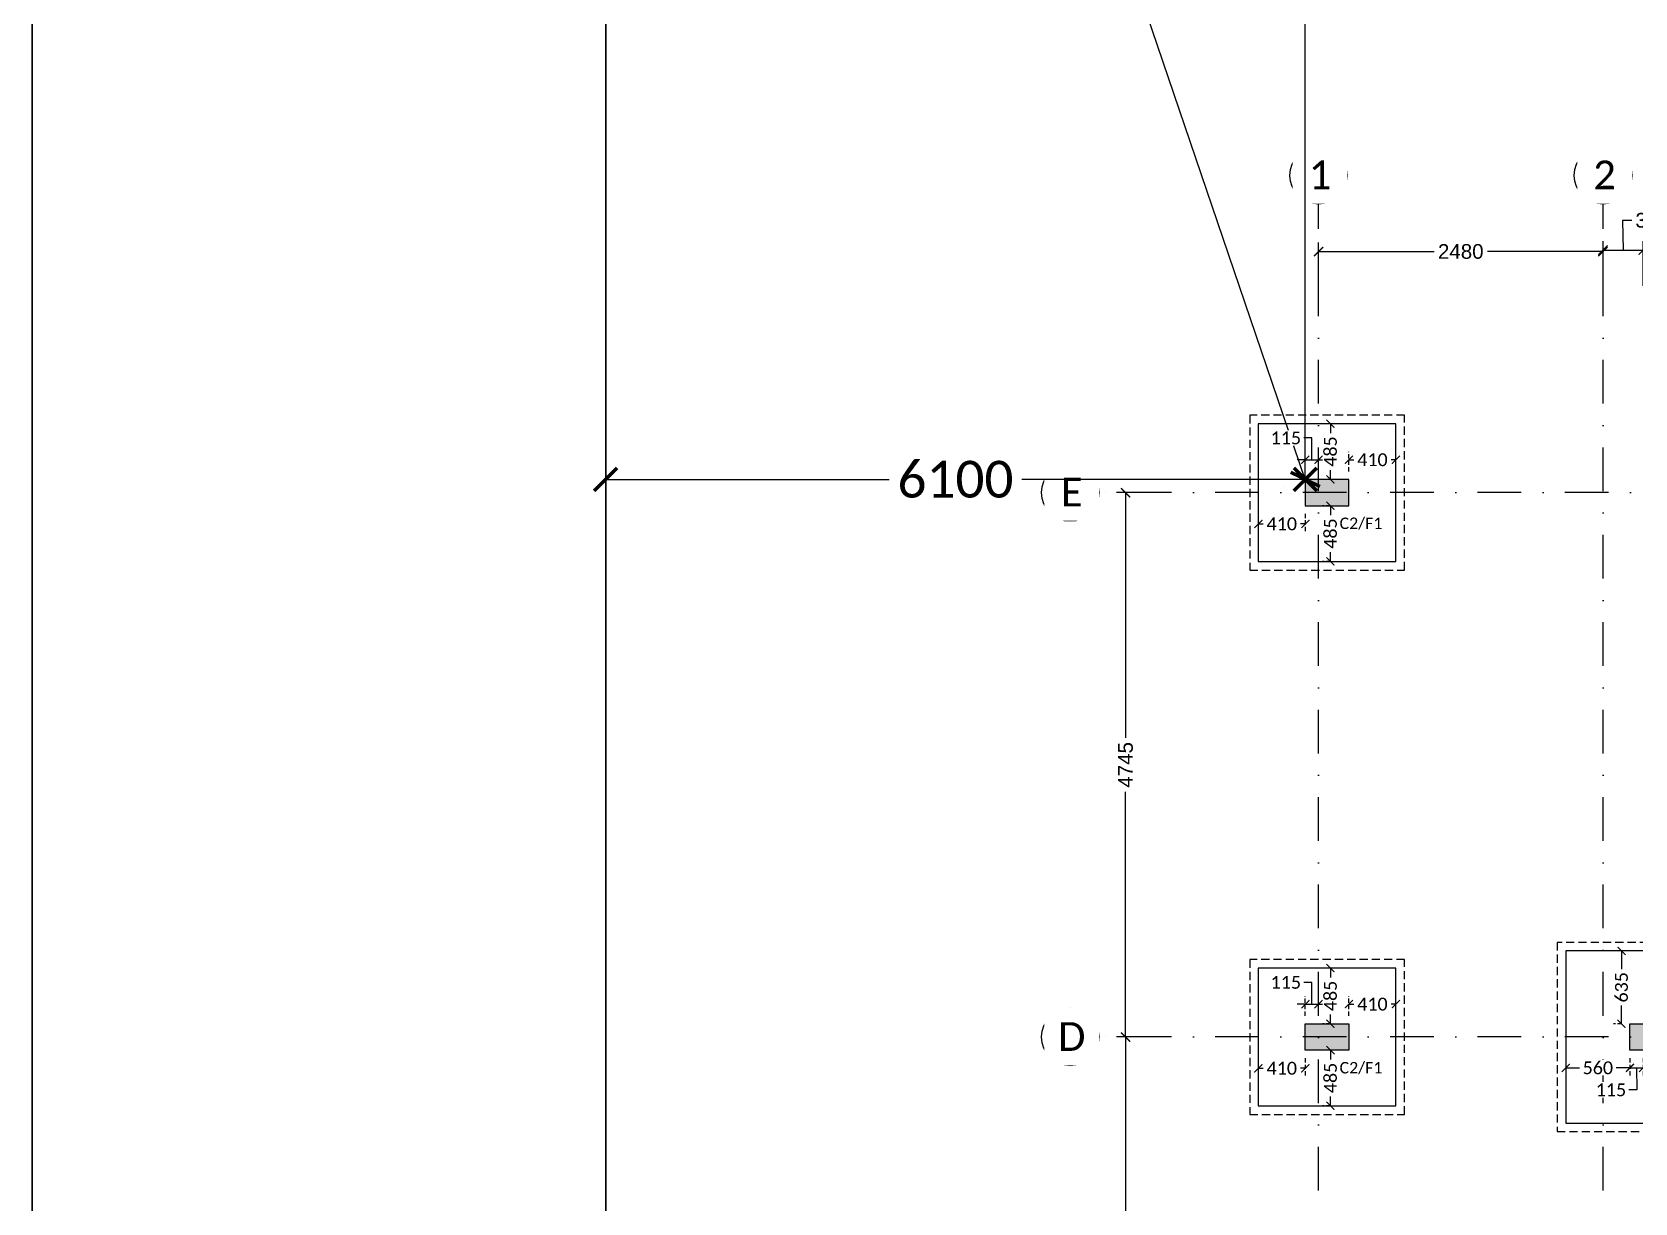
# Model space of a CAD drawing. Header units: millimetres. Extents: x -176651 to 954389, y -469666 to 486614.
# Drawn here: x 810842 to 824815, y 175709 to 185914 of the extents above; entities that cross this region are included whole.
import ezdxf
from ezdxf.xclip import XClip

# ---------------------------------------------------------------- set-up
doc = ezdxf.new("R2010")
doc.units = ezdxf.units.MM
doc.header["$LTSCALE"] = 150
doc.header["$XCLIPFRAME"] = 2
for name, pattern in [('1625E_Grid$0$DASHDOTX2', [50.8, 25.4, -12.7, 0, -12.7]), ('3BHK-W(SB)$0$HIDDEN', [0.375, 0.25, -0.125]), ('HIDDEN2', [4.7625, 3.175, -1.5875])]:
    doc.linetypes.add(name, pattern=pattern)
for name, color, linetype in [('1625E_Columns$0$ad-Column', 3, 'Continuous'), ('1625E_Columns$0$ad-Column Hatch', 125, 'Continuous'), ('1625E_Grid$0$ad-Grid', 8, '1625E_Grid$0$DASHDOTX2'), ('1625E_Grid$0$ad-Text main', 7, 'Continuous'), ('ad-Footing line', 2, 'Continuous'), ('ad-PCC line', 8, 'HIDDEN2'), ("Plot's Boundary$0$ad-Road", 8, 'Continuous'), ("Plot's Boundary$0$ad-Road Hatch", 8, 'Continuous')]:
    doc.layers.add(name, color=color, linetype=linetype)
doc.layers.add('1625E_Grid$0$ad-Dimension', color=6, linetype='Continuous', lineweight=0, true_color=0xff00ff)
for name, color, linetype, true_color in [('ad-Dimension', 5, 'Continuous', 0x0000ff), ('ad-External Dimensions', 5, 'Continuous', 0x0000ff), ('ad-Foundation text', 6, 'Continuous', 0xff00ff), ('ad-Internal Dimensions', 5, 'Continuous', 0x0000ff), ("Plot's Boundary$0$ad-Plot Boundary", 6, 'Continuous', 0xff00ff)]:
    doc.layers.add(name, color=color, linetype=linetype, true_color=true_color)
doc.styles.add('1625E_Grid$0$Standard', font='arial.ttf')
doc.styles.get("Standard").update_dxf_attribs({"font": 'calibril.ttf'})
doc.dimstyles.new('1625E_Grid$0$A-75-DIM-INT (Framing)', dxfattribs={"dimscale": 100, "dimtxt": 1.6, "dimasz": 1, "dimexe": 1, "dimexo": 1, "dimgap": 0.5, "dimtad": 0, "dimdec": 0, "dimdsep": 46, "dimtxsty": '1625E_Grid$0$Standard', "dimblk": '1625E_Grid$0$_ArchTick', "dimcen": 0.025, "dimclrd": 5, "dimclre": 5, "dimclrt": 256, "dimazin": 2, "dimtfac": 1, "dimtdec": 0, "dimtmove": 1, "dimatfit": 0, "dimldrblk": '1625E_Grid$0$_ArchTick', "dimfxl": 1, "dimfxlon": 1, "dimtfill": 1, "dimtolj": 1, "dimtzin": 0, "dimarcsym": 0})
doc.dimstyles.new('A-75-DIM-INT (Framing)', dxfattribs={"dimscale": 100, "dimtxt": 1.6, "dimasz": 1, "dimexe": 1, "dimexo": 1, "dimgap": 0.5, "dimtad": 0, "dimdec": 0, "dimdsep": 46, "dimtxsty": 'Standard', "dimblk": 'ARCHTICK', "dimcen": 0.025, "dimclrd": 5, "dimclre": 5, "dimclrt": 256, "dimazin": 2, "dimtfac": 1, "dimtdec": 0, "dimtmove": 1, "dimatfit": 0, "dimldrblk": 'ARCHTICK', "dimfxl": 1, "dimfxlon": 1, "dimtfill": 1, "dimtolj": 1, "dimtzin": 0, "dimarcsym": 0})

# ---------------------------------------------------------------- blocks, each defined once
blk = doc.blocks.new("Plot's Boundary$0$A$C4fb60e89")
at = {"layer": "Plot's Boundary$0$ad-Road Hatch", "ltscale": 5, "transparency": 33554687}
h = blk.add_hatch(dxfattribs=at)
h.set_pattern_fill('AR-HBONE', color=256, scale=15)
h.set_pattern_definition([(45, (-193247.7, -428758.8), (0, 2155.2615), [4572, -1524]), (135, (-192170.1, -427681.1), (2e-13, 2155.2615), [4572, -1524])])
h.paths.add_polyline_path([(175594, -250241), (169178, -249341), (167473, -249057), (167473, -138694), (101313, -138694), (101313, -199954), (101308, -237995), (101040, -268291), (101008, -280968), (101066, -293684), (101243, -311127), (100910, -319344), (100949, -333937), (100669, -366960), (100727, -390983), (100669, -404586), (100538, -420418), (100467, -428759), (92426, -427265), (92163, -427209), (92163, -321454), (24803, -321454), (24803, -412961), (15653, -411029), (15654, -321452), (-19535, -321452), (-34427, -319477), (-65207, -315395), (-171770, -301268), (-185854, -298333), (-193248, -296832), (-193244, -292908), (-191914, -285219), (-191839, -284679), (-183397, -286393), (-169723, -289243), (-53141, -304698), (-18730, -309262), (15653, -309262), (15653, 703), (24803, 1115), (24803, -129544), (92163, -129544), (92163, 15133), (101313, 17713), (101313, -129544), (167473, -129544), (167473, 35552), (175738, 37855), (175849, 28595), (175836, 25947), (175777, 14040), (175855, 2316), (175660, -18036), (175731, -34039), (175718, -46839), (175673, -63402), (175816, -82072), (175542, -106356), (175490, -124641), (175575, -145019), (175731, -168892), (175797, -181269), (175797, -192667), (175744, -208200), (175829, -223277), (175888, -234871)])
h.paths.add_polyline_path([(24803, -309264), (92163, -309264), (92163, -138694), (24803, -138694)], flags=16)
blk = doc.blocks.new("Plot's Boundary$0$zw$A88E")
at = {"layer": "Plot's Boundary$0$ad-Plot Boundary"}
for points in [[(-150934, -314069), (-117254, -314069), (-117254, -266699), (-150934, -266699)], [(-117254, -307369), (-83574, -307369), (-83574, -266699), (-117254, -266699)]]:
    blk.add_lwpolyline(points, close=True, dxfattribs=at)
blk = doc.blocks.new("Plot's Boundary")
at = {"layer": "Plot's Boundary$0$ad-Road", "ltscale": 5}
blk.add_blockref("Plot's Boundary$0$A$C4fb60e89", (191839, 428759), dxfattribs=at)
at = {"layer": "Plot's Boundary$0$ad-Plot Boundary", "ltscale": 5}
blk.add_blockref("Plot's Boundary$0$zw$A88E", (367577, 466614), dxfattribs=at)
blk = doc.blocks.new('1625E_Columns$0$zw$6AA0')
at = {"layer": '1625E_Columns$0$ad-Column Hatch', "transparency": 33554687}
h = blk.add_hatch(color=256, dxfattribs=at)
h.dxf.hatch_style = 1
h.paths.add_polyline_path([(0, -230), (380, -230), (380, 0), (0, 0)])
at = {"layer": '1625E_Columns$0$ad-Column'}
blk.add_lwpolyline([(0, -230), (380, -230), (380, 0), (0, 0)], close=True, dxfattribs=at)
blk = doc.blocks.new('1625E_Columns')
at = {"layer": '1625E_Columns$0$ad-Column', "rotation": 359.9999999999993}
blk.add_blockref('1625E_Columns$0$zw$6AA0', (0, 13620), dxfattribs=at)
at = {"layer": '1625E_Columns$0$ad-Column', "xscale": -1}
for p, rotation in [((0, 8645), 179.9999999999998), ((3210, 8875), 359.9999999999997)]:
    blk.add_blockref('1625E_Columns$0$zw$6AA0', p, dxfattribs=dict(at, rotation=rotation))
blk = doc.blocks.new('1625E_Grid$0$_ArchTick')
at = {"color": 0, "linetype": 'ByBlock', "const_width": 0.15}
blk.add_lwpolyline([(-0.5, -0.5), (0.5, 0.5)], dxfattribs=at)
blk = doc.blocks.new('*D322')
at = {"layer": '1625E_Grid$0$ad-Dimension', "lineweight": -2}
for p, q in [((115, 15220), (115, 15686)), ((2595, 15306), (2595, 15686)), ((115, 15606), (1123, 15606)), ((2595, 15606), (1587, 15606))]:
    blk.add_line(p, q, dxfattribs=at)
at = {"layer": 'Defpoints', "color": 0}
for p in [(2595, 15606), (115, 15140), (2595, 15226)]:
    blk.add_point(p, dxfattribs=at)
at = {"layer": '1625E_Grid$0$ad-Dimension', "lineweight": -2, "xscale": 80, "yscale": 80, "zscale": 80, "rotation": 180}
blk.add_blockref('1625E_Grid$0$_ArchTick', (115, 15606), dxfattribs=at)
at = {"layer": '1625E_Grid$0$ad-Dimension', "lineweight": -2, "xscale": 80, "yscale": 80, "zscale": 80}
blk.add_blockref('1625E_Grid$0$_ArchTick', (2595, 15606), dxfattribs=at)
at = {"layer": '1625E_Grid$0$ad-Dimension', "insert": (1355, 15606), "char_height": 128, "attachment_point": 5, "style": '1625E_Grid$0$Standard', "bg_fill": 3, "box_fill_scale": 1.1, "bg_fill_color": 257, "bg_fill_transparency": 0}
blk.add_mtext('\\A1;2480', dxfattribs=at)
blk = doc.blocks.new('*D323')
at = {"layer": '1625E_Grid$0$ad-Dimension', "lineweight": -2}
for p, q in [((2846, 15878), (2766, 15878)), ((2766, 15878), (2770, 15618)), ((2595, 15318), (2595, 15698)), ((2945, 15306), (2945, 15698)), ((2595, 15618), (2945, 15618))]:
    blk.add_line(p, q, dxfattribs=at)
at = {"layer": 'Defpoints', "color": 0}
for p in [(2945, 15618), (2595, 15238), (2945, 15226)]:
    blk.add_point(p, dxfattribs=at)
at = {"layer": '1625E_Grid$0$ad-Dimension', "lineweight": -2, "xscale": 80, "yscale": 80, "zscale": 80, "rotation": 180}
blk.add_blockref('1625E_Grid$0$_ArchTick', (2595, 15618), dxfattribs=at)
at = {"layer": '1625E_Grid$0$ad-Dimension', "lineweight": -2, "xscale": 80, "yscale": 80, "zscale": 80}
blk.add_blockref('1625E_Grid$0$_ArchTick', (2945, 15618), dxfattribs=at)
at = {"layer": '1625E_Grid$0$ad-Dimension', "insert": (3027, 15878), "char_height": 128, "attachment_point": 5, "style": '1625E_Grid$0$Standard', "bg_fill": 3, "box_fill_scale": 1.1, "bg_fill_color": 257, "bg_fill_transparency": 0}
blk.add_mtext('\\A1;350', dxfattribs=at)
blk = doc.blocks.new('*D330')
at = {"layer": '1625E_Grid$0$ad-Dimension', "lineweight": -2}
for p, q in [((-1319, 13505), (-1647, 13505)), ((-1567, 13505), (-1567, 11367)), ((-1567, 8760), (-1567, 10898)), ((-1319, 8760), (-1647, 8760))]:
    blk.add_line(p, q, dxfattribs=at)
at = {"layer": 'Defpoints', "color": 0}
for p in [(-1239, 13505), (-1567, 8760), (-1239, 8760)]:
    blk.add_point(p, dxfattribs=at)
at = {"layer": '1625E_Grid$0$ad-Dimension', "lineweight": -2, "xscale": 80, "yscale": 80, "zscale": 80}
for p, rotation in [((-1567, 13505), 90), ((-1567, 8760), 270)]:
    blk.add_blockref('1625E_Grid$0$_ArchTick', p, dxfattribs=dict(at, rotation=rotation))
at = {"layer": '1625E_Grid$0$ad-Dimension', "insert": (-1567, 11132), "char_height": 128, "attachment_point": 5, "rotation": 90, "style": '1625E_Grid$0$Standard', "bg_fill": 3, "box_fill_scale": 1.1, "bg_fill_color": 257, "bg_fill_transparency": 0}
blk.add_mtext('\\A1;4745', dxfattribs=at)
blk = doc.blocks.new('*D319')
at = {"layer": '1625E_Grid$0$ad-Dimension', "lineweight": -2}
for p, q in [((-1504, 8760), (-1647, 8760)), ((-1567, 8760), (-1567, 6928)), ((-1567, 4630), (-1567, 6462)), ((-1426, 4630), (-1647, 4630))]:
    blk.add_line(p, q, dxfattribs=at)
at = {"layer": 'Defpoints', "color": 0}
for p in [(-1424, 8760), (-1567, 4630), (-1346, 4630)]:
    blk.add_point(p, dxfattribs=at)
at = {"layer": '1625E_Grid$0$ad-Dimension', "lineweight": -2, "xscale": 80, "yscale": 80, "zscale": 80}
for p, rotation in [((-1567, 8760), 90), ((-1567, 4630), 270)]:
    blk.add_blockref('1625E_Grid$0$_ArchTick', p, dxfattribs=dict(at, rotation=rotation))
at = {"layer": '1625E_Grid$0$ad-Dimension', "insert": (-1567, 6695), "char_height": 128, "attachment_point": 5, "rotation": 90, "style": '1625E_Grid$0$Standard', "bg_fill": 3, "box_fill_scale": 1.1, "bg_fill_color": 257, "bg_fill_transparency": 0}
blk.add_mtext('\\A1;4130', dxfattribs=at)
blk = doc.blocks.new('zw$D00E')
at = {"layer": 'ad-Footing line'}
for points in [[(-12530, -715), (-11330, -715), (-11330, 485), (-12530, 485)], [(-9850, -5610), (-8350, -5610), (-8350, -4110), (-9850, -4110)], [(-12530, -5460), (-11330, -5460), (-11330, -4260), (-12530, -4260)]]:
    blk.add_lwpolyline(points, close=True, dxfattribs=at)
at = {"layer": 'ad-PCC line', "ltscale": 0.15}
for points in [[(-12605, -790), (-11255, -790), (-11255, 560), (-12605, 560)], [(-9925, -5685), (-8275, -5685), (-8275, -4035), (-9925, -4035)], [(-12605, -5535), (-11255, -5535), (-11255, -4185), (-12605, -4185)]]:
    blk.add_lwpolyline(points, close=True, dxfattribs=at)
blk = doc.blocks.new('zw$3F63')
at = {"layer": 'ad-Foundation text', "char_height": 100, "width": 349.31, "attachment_point": 5}
for insert in [(-11635, -386), (-11635, -5131)]:
    blk.add_mtext('\\pxt5;C2/F1', dxfattribs=dict(at, insert=insert))
blk = doc.blocks.new('_ArchTick')
at = {"color": 0, "linetype": 'ByBlock', "const_width": 0.15}
blk.add_lwpolyline([(-0.5, -0.5), (0.5, 0.5)], dxfattribs=at)
blk = doc.blocks.new('*D16')
at = {"layer": 'ad-Dimension', "linetype": '3BHK-W(SB)$0$HIDDEN', "lineweight": -2, "transparency": 16777216}
for p, q in [((4100, 40670), (6300, 40670)), ((5900, 22770), (5900, 22770))]:
    blk.add_line(p, q, dxfattribs=at)
at = {"layer": 'ad-Dimension', "lineweight": -2, "transparency": 16777216}
for p, q in [((6100, 40670), (6100, 32407)), ((6100, 22770), (6100, 31033))]:
    blk.add_line(p, q, dxfattribs=at)
at = {"layer": 'Defpoints', "color": 0, "transparency": 16777216}
for p in [(0, 40670), (6100, 40670), (6100, 22770)]:
    blk.add_point(p, dxfattribs=at)
at = {"layer": 'ad-Dimension', "lineweight": -2, "transparency": 16777216, "xscale": 200, "yscale": 200, "zscale": 200}
for p, rotation in [((6100, 40670), 90), ((6100, 22770), 270)]:
    blk.add_blockref('_ArchTick', p, dxfattribs=dict(at, rotation=rotation))
at = {"layer": 'ad-Dimension', "transparency": 16777216, "insert": (6100, 31720), "char_height": 320, "attachment_point": 5, "rotation": 90, "bg_fill": 3, "box_fill_scale": 1.1, "bg_fill_color": 257, "bg_fill_transparency": 0}
blk.add_mtext('\\A1;17900', dxfattribs=at)
blk = doc.blocks.new('*D17')
at = {"layer": 'ad-Dimension', "linetype": '3BHK-W(SB)$0$HIDDEN', "lineweight": -2, "transparency": 16777216}
for p, q in [((0, 23055), (0, 22570)), ((6100, 22970), (6100, 22970))]:
    blk.add_line(p, q, dxfattribs=at)
at = {"layer": 'ad-Dimension', "lineweight": -2, "transparency": 16777216}
for p, q in [((0, 22770), (2472, 22770)), ((6100, 22770), (3628, 22770))]:
    blk.add_line(p, q, dxfattribs=at)
at = {"layer": 'Defpoints', "color": 0, "transparency": 16777216}
for p in [(0, 23255), (0, 22770), (6100, 22770)]:
    blk.add_point(p, dxfattribs=at)
at = {"layer": 'ad-Dimension', "lineweight": -2, "transparency": 16777216, "xscale": 200, "yscale": 200, "zscale": 200, "rotation": 180}
blk.add_blockref('_ArchTick', (0, 22770), dxfattribs=at)
at = {"layer": 'ad-Dimension', "lineweight": -2, "transparency": 16777216, "xscale": 200, "yscale": 200, "zscale": 200}
blk.add_blockref('_ArchTick', (6100, 22770), dxfattribs=at)
at = {"layer": 'ad-Dimension', "transparency": 16777216, "insert": (3050, 22770), "char_height": 320, "attachment_point": 5, "bg_fill": 3, "box_fill_scale": 1.1, "bg_fill_color": 257, "bg_fill_transparency": 0}
blk.add_mtext('\\A1;6100', dxfattribs=at)
blk = doc.blocks.new('*D18')
at = {"layer": 'ad-Dimension', "lineweight": -2, "transparency": 16777216}
for p, q in [((0, 40670), (2838, 32341)), ((6100, 22770), (3262, 31099))]:
    blk.add_line(p, q, dxfattribs=at)
at = {"layer": 'ad-Dimension', "linetype": '3BHK-W(SB)$0$HIDDEN', "lineweight": -2, "transparency": 16777216}
for p, q in [((-189, 40605), (-189, 40605)), ((5911, 22705), (5911, 22705))]:
    blk.add_line(p, q, dxfattribs=at)
at = {"layer": 'Defpoints', "color": 0, "transparency": 16777216}
for p in [(0, 40670), (0, 40670), (6100, 22770)]:
    blk.add_point(p, dxfattribs=at)
at = {"layer": 'ad-Dimension', "lineweight": -2, "transparency": 16777216, "xscale": 200, "yscale": 200, "zscale": 200}
for p, rotation in [((0, 40670), 108.8181924685569), ((6100, 22770), 288.8181924685569)]:
    blk.add_blockref('_ArchTick', p, dxfattribs=dict(at, rotation=rotation))
at = {"layer": 'ad-Dimension', "transparency": 16777216, "insert": (3050, 31720), "char_height": 320, "attachment_point": 5, "rotation": 288.8182, "bg_fill": 3, "box_fill_scale": 1.1, "bg_fill_color": 257, "bg_fill_transparency": 0}
blk.add_mtext('\\A1;18911', dxfattribs=at)
blk = doc.blocks.new('*D110')
at = {"layer": 'ad-Internal Dimensions', "lineweight": -2, "transparency": 16777216}
for p, q in [((-12064, 361), (-12134, 361)), ((-12062, 171), (-12064, 361)), ((-12120, 171), (-12190, 171)), ((-12120, 171), (-12005, 171)), ((-12120, 171), (-12005, 171)), ((-12005, 171), (-11935, 171))]:
    blk.add_line(p, q, dxfattribs=at)
at = {"layer": 'ad-Internal Dimensions', "linetype": '3BHK-W(SB)$0$HIDDEN', "lineweight": -2, "transparency": 16777216}
for p, q in [((-12120, 70), (-12120, 241)), ((-12005, 70), (-12005, 241))]:
    blk.add_line(p, q, dxfattribs=at)
at = {"layer": 'Defpoints', "color": 0, "transparency": 16777216}
for p in [(-12005, 171), (-12120, 0), (-12005, 0)]:
    blk.add_point(p, dxfattribs=at)
at = {"layer": 'ad-Internal Dimensions', "lineweight": -2, "transparency": 16777216, "xscale": 70, "yscale": 70, "zscale": 70}
blk.add_blockref('_ArchTick', (-12120, 171), dxfattribs=at)
at = {"layer": 'ad-Internal Dimensions', "lineweight": -2, "transparency": 16777216, "xscale": 70, "yscale": 70, "zscale": 70, "rotation": 180}
blk.add_blockref('_ArchTick', (-12005, 171), dxfattribs=at)
at = {"layer": 'ad-Internal Dimensions', "transparency": 16777216, "insert": (-12290, 361), "char_height": 112, "attachment_point": 5, "bg_fill": 3, "box_fill_scale": 1.1, "bg_fill_color": 256, "bg_fill_true_color": 13158600, "bg_fill_transparency": 0}
blk.add_mtext('\\A1;115', dxfattribs=at)
blk = doc.blocks.new('*D111')
at = {"layer": 'ad-Internal Dimensions', "linetype": '3BHK-W(SB)$0$HIDDEN', "lineweight": -2, "transparency": 16777216}
for p, q in [((-11901, -230), (-11971, -230)), ((-11901, -715), (-11971, -715))]:
    blk.add_line(p, q, dxfattribs=at)
at = {"layer": 'ad-Internal Dimensions', "lineweight": -2, "transparency": 16777216}
for p, q in [((-11901, -230), (-11901, -311)), ((-11901, -715), (-11901, -633))]:
    blk.add_line(p, q, dxfattribs=at)
at = {"layer": 'Defpoints', "color": 0, "transparency": 16777216}
for p in [(-11840, -230), (-11901, -715), (-11840, -715)]:
    blk.add_point(p, dxfattribs=at)
at = {"layer": 'ad-Internal Dimensions', "lineweight": -2, "transparency": 16777216, "xscale": 70, "yscale": 70, "zscale": 70}
for p, rotation in [((-11901, -230), 90), ((-11901, -715), 270)]:
    blk.add_blockref('_ArchTick', p, dxfattribs=dict(at, rotation=rotation))
at = {"layer": 'ad-Internal Dimensions', "transparency": 16777216, "insert": (-11901, -472), "char_height": 112, "attachment_point": 5, "rotation": 90, "bg_fill": 3, "box_fill_scale": 1.1, "bg_fill_color": 256, "bg_fill_true_color": 13158600, "bg_fill_transparency": 0}
blk.add_mtext('\\A1;485', dxfattribs=at)
blk = doc.blocks.new('*D122')
at = {"layer": 'ad-Internal Dimensions', "lineweight": -2, "transparency": 16777216}
for p, q in [((-9290, -5129), (-9360, -5129)), ((-9290, -5129), (-9175, -5129)), ((-9290, -5129), (-9175, -5129)), ((-9232, -5129), (-9230, -5321)), ((-9175, -5129), (-9105, -5129)), ((-9230, -5321), (-9300, -5321))]:
    blk.add_line(p, q, dxfattribs=at)
at = {"layer": 'ad-Internal Dimensions', "linetype": '3BHK-W(SB)$0$HIDDEN', "lineweight": -2, "transparency": 16777216}
for p, q in [((-9290, -5045), (-9290, -5199)), ((-9175, -5045), (-9175, -5199))]:
    blk.add_line(p, q, dxfattribs=at)
at = {"layer": 'Defpoints', "color": 0, "transparency": 16777216}
for p in [(-9290, -4975), (-9175, -4975), (-9175, -5129)]:
    blk.add_point(p, dxfattribs=at)
at = {"layer": 'ad-Internal Dimensions', "lineweight": -2, "transparency": 16777216, "xscale": 70, "yscale": 70, "zscale": 70}
blk.add_blockref('_ArchTick', (-9290, -5129), dxfattribs=at)
at = {"layer": 'ad-Internal Dimensions', "lineweight": -2, "transparency": 16777216, "xscale": 70, "yscale": 70, "zscale": 70, "rotation": 180}
blk.add_blockref('_ArchTick', (-9175, -5129), dxfattribs=at)
at = {"layer": 'ad-Internal Dimensions', "transparency": 16777216, "insert": (-9456, -5321), "char_height": 112, "attachment_point": 5, "bg_fill": 3, "box_fill_scale": 1.1, "bg_fill_color": 256, "bg_fill_true_color": 13158600, "bg_fill_transparency": 0}
blk.add_mtext('\\A1;115', dxfattribs=at)
blk = doc.blocks.new('*D123')
at = {"layer": 'ad-Internal Dimensions', "linetype": '3BHK-W(SB)$0$HIDDEN', "lineweight": -2, "transparency": 16777216}
for p, q in [((-9850, -5045), (-9850, -5199)), ((-9290, -5045), (-9290, -5199))]:
    blk.add_line(p, q, dxfattribs=at)
at = {"layer": 'ad-Internal Dimensions', "lineweight": -2, "transparency": 16777216}
for p, q in [((-9850, -5129), (-9731, -5129)), ((-9290, -5129), (-9409, -5129))]:
    blk.add_line(p, q, dxfattribs=at)
at = {"layer": 'Defpoints', "color": 0, "transparency": 16777216}
for p in [(-9850, -4975), (-9290, -4975), (-9850, -5129)]:
    blk.add_point(p, dxfattribs=at)
at = {"layer": 'ad-Internal Dimensions', "lineweight": -2, "transparency": 16777216, "xscale": 70, "yscale": 70, "zscale": 70, "rotation": 180}
blk.add_blockref('_ArchTick', (-9850, -5129), dxfattribs=at)
at = {"layer": 'ad-Internal Dimensions', "lineweight": -2, "transparency": 16777216, "xscale": 70, "yscale": 70, "zscale": 70}
blk.add_blockref('_ArchTick', (-9290, -5129), dxfattribs=at)
at = {"layer": 'ad-Internal Dimensions', "transparency": 16777216, "insert": (-9570, -5129), "char_height": 112, "attachment_point": 5, "bg_fill": 3, "box_fill_scale": 1.1, "bg_fill_color": 256, "bg_fill_true_color": 13158600, "bg_fill_transparency": 0}
blk.add_mtext('\\A1;560', dxfattribs=at)
blk = doc.blocks.new('*D125')
at = {"layer": 'ad-Internal Dimensions', "linetype": '3BHK-W(SB)$0$HIDDEN', "lineweight": -2, "transparency": 16777216}
for p, q in [((-9360, -4110), (-9434, -4110)), ((-9360, -4745), (-9434, -4745))]:
    blk.add_line(p, q, dxfattribs=at)
at = {"layer": 'ad-Internal Dimensions', "lineweight": -2, "transparency": 16777216}
for p, q in [((-9364, -4110), (-9364, -4269)), ((-9364, -4745), (-9364, -4586))]:
    blk.add_line(p, q, dxfattribs=at)
at = {"layer": 'Defpoints', "color": 0, "transparency": 16777216}
for p in [(-9364, -4110), (-9290, -4110), (-9290, -4745)]:
    blk.add_point(p, dxfattribs=at)
at = {"layer": 'ad-Internal Dimensions', "lineweight": -2, "transparency": 16777216, "xscale": 70, "yscale": 70, "zscale": 70}
for p, rotation in [((-9364, -4110), 90), ((-9364, -4745), 270)]:
    blk.add_blockref('_ArchTick', p, dxfattribs=dict(at, rotation=rotation))
at = {"layer": 'ad-Internal Dimensions', "transparency": 16777216, "insert": (-9364, -4427), "char_height": 112, "attachment_point": 5, "rotation": 90, "bg_fill": 3, "box_fill_scale": 1.1, "bg_fill_color": 256, "bg_fill_true_color": 13158600, "bg_fill_transparency": 0}
blk.add_mtext('\\A1;635', dxfattribs=at)
blk = doc.blocks.new('*D131')
at = {"layer": 'ad-Internal Dimensions', "linetype": '3BHK-W(SB)$0$HIDDEN', "lineweight": -2, "transparency": 16777216}
for p, q in [((-11901, 485), (-11971, 485)), ((-11901, 0), (-11971, 0))]:
    blk.add_line(p, q, dxfattribs=at)
at = {"layer": 'ad-Internal Dimensions', "lineweight": -2, "transparency": 16777216}
for p, q in [((-11901, 485), (-11901, 404)), ((-11901, 0), (-11901, 82))]:
    blk.add_line(p, q, dxfattribs=at)
at = {"layer": 'Defpoints', "color": 0, "transparency": 16777216}
for p in [(-11901, 485), (-11840, 485), (-11840, 0)]:
    blk.add_point(p, dxfattribs=at)
at = {"layer": 'ad-Internal Dimensions', "lineweight": -2, "transparency": 16777216, "xscale": 70, "yscale": 70, "zscale": 70}
for p, rotation in [((-11901, 485), 90), ((-11901, 0), 270)]:
    blk.add_blockref('_ArchTick', p, dxfattribs=dict(at, rotation=rotation))
at = {"layer": 'ad-Internal Dimensions', "transparency": 16777216, "insert": (-11901, 243), "char_height": 112, "attachment_point": 5, "rotation": 90, "bg_fill": 3, "box_fill_scale": 1.1, "bg_fill_color": 256, "bg_fill_true_color": 13158600, "bg_fill_transparency": 0}
blk.add_mtext('\\A1;485', dxfattribs=at)
blk = doc.blocks.new('*D132')
at = {"layer": 'ad-Internal Dimensions', "linetype": '3BHK-W(SB)$0$HIDDEN', "lineweight": -2, "transparency": 16777216}
for p, q in [((-12530, -300), (-12530, -458)), ((-12120, -300), (-12120, -458))]:
    blk.add_line(p, q, dxfattribs=at)
at = {"layer": 'ad-Internal Dimensions', "lineweight": -2, "transparency": 16777216}
for p, q in [((-12530, -388), (-12488, -388)), ((-12120, -388), (-12162, -388))]:
    blk.add_line(p, q, dxfattribs=at)
at = {"layer": 'Defpoints', "color": 0, "transparency": 16777216}
for p in [(-12530, -230), (-12120, -230)]:
    blk.add_point(p, dxfattribs=at)
at = {"layer": 'ad-Internal Dimensions', "lineweight": -2, "transparency": 16777216, "xscale": 70, "yscale": 70, "zscale": 70, "rotation": 180}
blk.add_blockref('_ArchTick', (-12530, -388), dxfattribs=at)
at = {"layer": 'ad-Internal Dimensions', "lineweight": -2, "transparency": 16777216, "xscale": 70, "yscale": 70, "zscale": 70}
blk.add_blockref('_ArchTick', (-12120, -388), dxfattribs=at)
at = {"layer": 'ad-Internal Dimensions', "transparency": 16777216, "insert": (-12325, -388), "char_height": 112, "attachment_point": 5, "bg_fill": 3, "box_fill_scale": 1.1, "bg_fill_color": 256, "bg_fill_true_color": 13158600, "bg_fill_transparency": 0}
blk.add_mtext('\\A1;410', dxfattribs=at)
at = {"layer": 'Defpoints', "color": 0, "transparency": 16777216}
blk.add_point((-12530, -388), dxfattribs=at)
blk = doc.blocks.new('*D133')
at = {"layer": 'ad-Internal Dimensions', "linetype": '3BHK-W(SB)$0$HIDDEN', "lineweight": -2, "transparency": 16777216}
for p, q in [((-11740, 70), (-11740, 241)), ((-11330, 70), (-11330, 241))]:
    blk.add_line(p, q, dxfattribs=at)
at = {"layer": 'ad-Internal Dimensions', "lineweight": -2, "transparency": 16777216}
for p, q in [((-11740, 171), (-11698, 171)), ((-11330, 171), (-11372, 171))]:
    blk.add_line(p, q, dxfattribs=at)
at = {"layer": 'Defpoints', "color": 0, "transparency": 16777216}
for p in [(-11740, 0), (-11330, 0)]:
    blk.add_point(p, dxfattribs=at)
at = {"layer": 'ad-Internal Dimensions', "lineweight": -2, "transparency": 16777216, "xscale": 70, "yscale": 70, "zscale": 70, "rotation": 180}
blk.add_blockref('_ArchTick', (-11740, 171), dxfattribs=at)
at = {"layer": 'ad-Internal Dimensions', "lineweight": -2, "transparency": 16777216, "xscale": 70, "yscale": 70, "zscale": 70}
blk.add_blockref('_ArchTick', (-11330, 171), dxfattribs=at)
at = {"layer": 'ad-Internal Dimensions', "transparency": 16777216, "insert": (-11535, 171), "char_height": 112, "attachment_point": 5, "bg_fill": 3, "box_fill_scale": 1.1, "bg_fill_color": 256, "bg_fill_true_color": 13158600, "bg_fill_transparency": 0}
blk.add_mtext('\\A1;410', dxfattribs=at)
at = {"layer": 'Defpoints', "color": 0, "transparency": 16777216}
blk.add_point((-11740, 171), dxfattribs=at)
blk = doc.blocks.new('*D138')
at = {"layer": 'ad-Internal Dimensions', "lineweight": -2, "transparency": 16777216}
for p, q in [((-12064, -4384), (-12134, -4384)), ((-12062, -4574), (-12064, -4384)), ((-12120, -4574), (-12190, -4574)), ((-12120, -4574), (-12005, -4574)), ((-12120, -4574), (-12005, -4574)), ((-12005, -4574), (-11935, -4574))]:
    blk.add_line(p, q, dxfattribs=at)
at = {"layer": 'ad-Internal Dimensions', "linetype": '3BHK-W(SB)$0$HIDDEN', "lineweight": -2, "transparency": 16777216}
for p, q in [((-12120, -4675), (-12120, -4504)), ((-12005, -4675), (-12005, -4504))]:
    blk.add_line(p, q, dxfattribs=at)
at = {"layer": 'Defpoints', "color": 0, "transparency": 16777216}
for p in [(-12005, -4574), (-12120, -4745), (-12005, -4745)]:
    blk.add_point(p, dxfattribs=at)
at = {"layer": 'ad-Internal Dimensions', "lineweight": -2, "transparency": 16777216, "xscale": 70, "yscale": 70, "zscale": 70}
blk.add_blockref('_ArchTick', (-12120, -4574), dxfattribs=at)
at = {"layer": 'ad-Internal Dimensions', "lineweight": -2, "transparency": 16777216, "xscale": 70, "yscale": 70, "zscale": 70, "rotation": 180}
blk.add_blockref('_ArchTick', (-12005, -4574), dxfattribs=at)
at = {"layer": 'ad-Internal Dimensions', "transparency": 16777216, "insert": (-12290, -4384), "char_height": 112, "attachment_point": 5, "bg_fill": 3, "box_fill_scale": 1.1, "bg_fill_color": 256, "bg_fill_true_color": 13158600, "bg_fill_transparency": 0}
blk.add_mtext('\\A1;115', dxfattribs=at)
blk = doc.blocks.new('*D139')
at = {"layer": 'ad-Internal Dimensions', "linetype": '3BHK-W(SB)$0$HIDDEN', "lineweight": -2, "transparency": 16777216}
for p, q in [((-11901, -4975), (-11971, -4975)), ((-11901, -5460), (-11971, -5460))]:
    blk.add_line(p, q, dxfattribs=at)
at = {"layer": 'ad-Internal Dimensions', "lineweight": -2, "transparency": 16777216}
for p, q in [((-11901, -4975), (-11901, -5056)), ((-11901, -5460), (-11901, -5378))]:
    blk.add_line(p, q, dxfattribs=at)
at = {"layer": 'Defpoints', "color": 0, "transparency": 16777216}
for p in [(-11840, -4975), (-11901, -5460), (-11840, -5460)]:
    blk.add_point(p, dxfattribs=at)
at = {"layer": 'ad-Internal Dimensions', "lineweight": -2, "transparency": 16777216, "xscale": 70, "yscale": 70, "zscale": 70}
for p, rotation in [((-11901, -4975), 90), ((-11901, -5460), 270)]:
    blk.add_blockref('_ArchTick', p, dxfattribs=dict(at, rotation=rotation))
at = {"layer": 'ad-Internal Dimensions', "transparency": 16777216, "insert": (-11901, -5217), "char_height": 112, "attachment_point": 5, "rotation": 90, "bg_fill": 3, "box_fill_scale": 1.1, "bg_fill_color": 256, "bg_fill_true_color": 13158600, "bg_fill_transparency": 0}
blk.add_mtext('\\A1;485', dxfattribs=at)
blk = doc.blocks.new('*D140')
at = {"layer": 'ad-Internal Dimensions', "linetype": '3BHK-W(SB)$0$HIDDEN', "lineweight": -2, "transparency": 16777216}
for p, q in [((-11901, -4260), (-11971, -4260)), ((-11901, -4745), (-11971, -4745))]:
    blk.add_line(p, q, dxfattribs=at)
at = {"layer": 'ad-Internal Dimensions', "lineweight": -2, "transparency": 16777216}
for p, q in [((-11901, -4260), (-11901, -4341)), ((-11901, -4745), (-11901, -4663))]:
    blk.add_line(p, q, dxfattribs=at)
at = {"layer": 'Defpoints', "color": 0, "transparency": 16777216}
for p in [(-11901, -4260), (-11840, -4260), (-11840, -4745)]:
    blk.add_point(p, dxfattribs=at)
at = {"layer": 'ad-Internal Dimensions', "lineweight": -2, "transparency": 16777216, "xscale": 70, "yscale": 70, "zscale": 70}
for p, rotation in [((-11901, -4260), 90), ((-11901, -4745), 270)]:
    blk.add_blockref('_ArchTick', p, dxfattribs=dict(at, rotation=rotation))
at = {"layer": 'ad-Internal Dimensions', "transparency": 16777216, "insert": (-11901, -4502), "char_height": 112, "attachment_point": 5, "rotation": 90, "bg_fill": 3, "box_fill_scale": 1.1, "bg_fill_color": 256, "bg_fill_true_color": 13158600, "bg_fill_transparency": 0}
blk.add_mtext('\\A1;485', dxfattribs=at)
blk = doc.blocks.new('*D141')
at = {"layer": 'ad-Internal Dimensions', "linetype": '3BHK-W(SB)$0$HIDDEN', "lineweight": -2, "transparency": 16777216}
for p, q in [((-12530, -5045), (-12530, -5203)), ((-12120, -5045), (-12120, -5203))]:
    blk.add_line(p, q, dxfattribs=at)
at = {"layer": 'ad-Internal Dimensions', "lineweight": -2, "transparency": 16777216}
for p, q in [((-12530, -5133), (-12488, -5133)), ((-12120, -5133), (-12162, -5133))]:
    blk.add_line(p, q, dxfattribs=at)
at = {"layer": 'Defpoints', "color": 0, "transparency": 16777216}
for p in [(-12530, -4975), (-12120, -4975)]:
    blk.add_point(p, dxfattribs=at)
at = {"layer": 'ad-Internal Dimensions', "lineweight": -2, "transparency": 16777216, "xscale": 70, "yscale": 70, "zscale": 70, "rotation": 180}
blk.add_blockref('_ArchTick', (-12530, -5133), dxfattribs=at)
at = {"layer": 'ad-Internal Dimensions', "lineweight": -2, "transparency": 16777216, "xscale": 70, "yscale": 70, "zscale": 70}
blk.add_blockref('_ArchTick', (-12120, -5133), dxfattribs=at)
at = {"layer": 'ad-Internal Dimensions', "transparency": 16777216, "insert": (-12325, -5133), "char_height": 112, "attachment_point": 5, "bg_fill": 3, "box_fill_scale": 1.1, "bg_fill_color": 256, "bg_fill_true_color": 13158600, "bg_fill_transparency": 0}
blk.add_mtext('\\A1;410', dxfattribs=at)
at = {"layer": 'Defpoints', "color": 0, "transparency": 16777216}
blk.add_point((-12530, -5133), dxfattribs=at)
blk = doc.blocks.new('*D142')
at = {"layer": 'ad-Internal Dimensions', "linetype": '3BHK-W(SB)$0$HIDDEN', "lineweight": -2, "transparency": 16777216}
for p, q in [((-11740, -4675), (-11740, -4504)), ((-11330, -4675), (-11330, -4504))]:
    blk.add_line(p, q, dxfattribs=at)
at = {"layer": 'ad-Internal Dimensions', "lineweight": -2, "transparency": 16777216}
for p, q in [((-11740, -4574), (-11698, -4574)), ((-11330, -4574), (-11372, -4574))]:
    blk.add_line(p, q, dxfattribs=at)
at = {"layer": 'Defpoints', "color": 0, "transparency": 16777216}
for p in [(-11740, -4745), (-11330, -4745)]:
    blk.add_point(p, dxfattribs=at)
at = {"layer": 'ad-Internal Dimensions', "lineweight": -2, "transparency": 16777216, "xscale": 70, "yscale": 70, "zscale": 70, "rotation": 180}
blk.add_blockref('_ArchTick', (-11740, -4574), dxfattribs=at)
at = {"layer": 'ad-Internal Dimensions', "lineweight": -2, "transparency": 16777216, "xscale": 70, "yscale": 70, "zscale": 70}
blk.add_blockref('_ArchTick', (-11330, -4574), dxfattribs=at)
at = {"layer": 'ad-Internal Dimensions', "transparency": 16777216, "insert": (-11535, -4574), "char_height": 112, "attachment_point": 5, "bg_fill": 3, "box_fill_scale": 1.1, "bg_fill_color": 256, "bg_fill_true_color": 13158600, "bg_fill_transparency": 0}
blk.add_mtext('\\A1;410', dxfattribs=at)
at = {"layer": 'Defpoints', "color": 0, "transparency": 16777216}
blk.add_point((-11740, -4574), dxfattribs=at)
blk = doc.blocks.new('1625E_Grid')
at = {"layer": '1625E_Grid$0$ad-Grid', "ltscale": 0.1}
for points in [[(115, -4010), (115, 16020)], [(2595, -4010), (2595, 16020)]]:
    blk.add_lwpolyline(points, dxfattribs=at)
at = {"layer": '1625E_Grid$0$ad-Grid', "color": 7, "linetype": 'ByBlock'}
for centre in [(115, 16270), (2595, 16270), (-2050, 13505), (-2050, 8760)]:
    blk.add_circle(centre, 250, dxfattribs=at)
at = {"layer": '1625E_Grid$0$ad-Text main', "char_height": 250, "width": 227.385, "attachment_point": 5, "style": '1625E_Grid$0$Standard', "bg_fill": 2}
for s, insert in [('{\\fCalibri|b0|i0|c0|p34;1}', (128.5, 16274)), ('{\\fCalibri|b0|i0|c0|p34;2}', (2608.5, 16274)), ('{\\fCalibri|b0|i0|c0|p34;E}', (-2036.5, 13509)), ('{\\fCalibri|b0|i0|c0|p34;D}', (-2036.5, 8764))]:
    blk.add_mtext(s, dxfattribs=dict(at, insert=insert))
at = {"layer": '1625E_Grid$0$ad-Dimension'}
dim = blk.add_linear_dim(base=(2595, 15605.8), p1=(115, 15139.9), p2=(2595, 15225.7), dimstyle='1625E_Grid$0$A-75-DIM-INT (Framing)', override={"dimscale": 80, "dimblk": '1625E_Grid$0$_ArchTick', "dimclrd": 256, "dimclre": 256, "dimfxl": 10, "dimtfill": 1, "dimtfillclr": 0}, dxfattribs=at)
dim.commit()
dim.dimension.update_dxf_attribs({"geometry": '*D322', "text_midpoint": (1355, 15605.8)})
at = {"layer": '1625E_Grid$0$ad-Grid', "ltscale": 0.1}
for points in [[(15600, 13505), (-1800, 13505)], [(15600, 8760), (-1800, 8760)]]:
    blk.add_lwpolyline(points, dxfattribs=at)
at = {"layer": '1625E_Grid$0$ad-Dimension'}
dim = blk.add_linear_dim(base=(2945, 15617.7), p1=(2595, 15237.6), p2=(2945, 15225.7), dimstyle='1625E_Grid$0$A-75-DIM-INT (Framing)', override={"dimscale": 80, "dimblk": '1625E_Grid$0$_ArchTick', "dimclrd": 256, "dimclre": 256, "dimfxl": 10, "dimtfill": 1, "dimtfillclr": 0}, dxfattribs=at)
dim.commit()
dim.dimension.update_dxf_attribs({"geometry": '*D323', "text_midpoint": (2886.3, 15878.1), "dimtype": 128})
dim = blk.add_linear_dim(base=(-1567.4, 8760), p1=(-1239.3, 13505), p2=(-1239.3, 8760), angle=90, dimstyle='1625E_Grid$0$A-75-DIM-INT (Framing)', override={"dimscale": 80, "dimblk": '1625E_Grid$0$_ArchTick', "dimclrd": 256, "dimclre": 256, "dimfxl": 10, "dimtfill": 1, "dimtfillclr": 0}, dxfattribs=at)
dim.commit()
dim.dimension.update_dxf_attribs({"geometry": '*D330', "text_midpoint": (-1567.4, 11132.5)})
dim = blk.add_linear_dim(base=(-1567.4, 4630), p1=(-1423.8, 8760), p2=(-1346.5, 4630), angle=90, dimstyle='1625E_Grid$0$A-75-DIM-INT (Framing)', override={"dimscale": 80, "dimblk": '1625E_Grid$0$_ArchTick', "dimclrd": 256, "dimclre": 256, "dimfxl": 10, "dimtfill": 1, "dimtfillclr": 0}, dxfattribs=at)
dim.commit()
dim.dimension.update_dxf_attribs({"geometry": '*D319', "text_midpoint": (-1567.4, 6695)})
blk = doc.blocks.new('zw$83D6')
at = {"layer": 'ad-Dimension'}
dim = blk.add_linear_dim(base=(6100, 40670), p1=(6100, 22770), p2=(0, 40670), angle=90, dimstyle='A-75-DIM-INT (Framing)', override={"dimscale": 200, "dimblk": 'ArchTick', "dimclrd": 256, "dimclre": 256, "dimfxl": 10, "dimtfill": 1, "dimtfillclr": 0}, dxfattribs=at)
dim.commit()
dim.dimension.update_dxf_attribs({"geometry": '*D16', "text_midpoint": (6100, 31720)})
dim = blk.add_linear_dim(base=(0, 22770), p1=(6100, 22770), p2=(0, 23255), dimstyle='A-75-DIM-INT (Framing)', override={"dimscale": 200, "dimclrd": 256, "dimclre": 256, "dimfxl": 10}, dxfattribs=at)
dim.commit()
dim.dimension.update_dxf_attribs({"geometry": '*D17', "text_midpoint": (3050, 22770)})
dim = blk.add_aligned_dim(p1=(6100, 22770), p2=(0, 40670), distance=0, dimstyle='A-75-DIM-INT (Framing)', override={"dimscale": 200, "dimblk": 'ArchTick', "dimclrd": 256, "dimclre": 256, "dimfxl": 10, "dimtfill": 1, "dimtfillclr": 0}, dxfattribs=at)
dim.commit()
dim.dimension.update_dxf_attribs({"geometry": '*D18', "text_midpoint": (3050, 31720)})
blk = doc.blocks.new('zw$6FB5')
at = {"layer": 'ad-Internal Dimensions'}
for base, p1, p2, picture, middle in [((-12005, 170.7), (-12120, 0), (-12005, 0), '*D110', (-12169.4, 361.1)), ((-12005, -4574.3), (-12120, -4745), (-12005, -4745), '*D138', (-12169.4, -4383.9)), ((-9175, -5128.7), (-9290, -4975), (-9175, -4975), '*D122', (-9335.5, -5321.3))]:
    dim = blk.add_linear_dim(base=base, p1=p1, p2=p2, dimstyle='A-75-DIM-INT (Framing)', override={"dimscale": 70, "dimblk": 'ArchTick', "dimclrd": 256, "dimclre": 256, "dimfxl": 10, "dimtfill": 1, "dimtfillclr": 0}, dxfattribs=at)
    dim.commit()
    dim.dimension.update_dxf_attribs({"geometry": picture, "text_midpoint": middle, "dimtype": 128})
for base, p1, p2, picture, middle in [((-12530, -388.1), (-12120, -230), (-12530, -230), '*D132', (-12325, -388.1)), ((-12530, -5133.1), (-12120, -4975), (-12530, -4975), '*D141', (-12325, -5133.1))]:
    dim = blk.add_linear_dim(base=base, p1=p1, p2=p2, dimstyle='A-75-DIM-INT (Framing)', override={"dimscale": 70, "dimblk": 'ArchTick', "dimclrd": 256, "dimclre": 256, "dimfxl": 10, "dimtfill": 1, "dimtfillclr": 0}, dxfattribs=at)
    dim.commit()
    dim.dimension.update_dxf_attribs({"geometry": picture, "text_midpoint": middle})
for base, p1, p2, picture, middle in [((-11901.5, -715), (-11840.5, -230), (-11840.5, -715), '*D111', (-11901.5, -472.5)), ((-9363.6, -4110), (-9290, -4745), (-9290, -4110), '*D125', (-9363.6, -4427.5)), ((-11901.5, -5460), (-11840.5, -4975), (-11840.5, -5460), '*D139', (-11901.5, -5217.5))]:
    dim = blk.add_linear_dim(base=base, p1=p1, p2=p2, angle=90, dimstyle='A-75-DIM-INT (Framing)', override={"dimscale": 70, "dimblk": 'ArchTick', "dimclrd": 256, "dimclre": 256, "dimfxl": 10, "dimtfill": 1, "dimtfillclr": 0}, dxfattribs=at)
    dim.commit()
    dim.dimension.update_dxf_attribs({"geometry": picture, "text_midpoint": middle})
for base, p1, p2, picture, middle in [((-11901.5, 485), (-11840.5, 0), (-11840.5, 485), '*D131', (-11901.5, 242.5)), ((-11901.5, -4260), (-11840.5, -4745), (-11840.5, -4260), '*D140', (-11901.5, -4502.5))]:
    dim = blk.add_linear_dim(base=base, p1=p1, p2=p2, angle=270, dimstyle='A-75-DIM-INT (Framing)', override={"dimscale": 70, "dimblk": 'ArchTick', "dimclrd": 256, "dimclre": 256, "dimfxl": 10, "dimtfill": 1, "dimtfillclr": 0}, dxfattribs=at)
    dim.commit()
    dim.dimension.update_dxf_attribs({"geometry": picture, "text_midpoint": middle})
dim = blk.add_linear_dim(base=(-9850, -5128.7), p1=(-9290, -4975), p2=(-9850, -4975), dimstyle='A-75-DIM-INT (Framing)', override={"dimscale": 70, "dimblk": 'ArchTick', "dimclrd": 256, "dimclre": 256, "dimfxl": 10, "dimtfill": 1, "dimtfillclr": 0}, dxfattribs=at)
dim.commit()
dim.dimension.update_dxf_attribs({"geometry": '*D123', "text_midpoint": (-9570, -5128.7)})
for base, p1, p2, picture, middle in [((-11740, 170.7), (-11330, 0), (-11740, 0), '*D133', (-11535, 170.7)), ((-11740, -4574.3), (-11330, -4745), (-11740, -4745), '*D142', (-11535, -4574.3))]:
    dim = blk.add_linear_dim(base=base, p1=p1, p2=p2, dimstyle='A-75-DIM-INT (Framing)', override={"dimscale": 70, "dimblk": 'ArchTick', "dimclrd": 256, "dimclre": 256, "dimfxl": 10, "dimtfill": 1, "dimtfillclr": 0}, dxfattribs=at)
    dim.commit()
    dim.dimension.update_dxf_attribs({"geometry": picture, "text_midpoint": middle})

msp = doc.modelspace()

# ---------------------------------------------------------------- block references
ref = msp.add_blockref("Plot's Boundary", (565520, 0))
XClip(ref).set_block_clipping_path([(245322.2775057808, 154244.8999686334), (289002.2775057808, 204914.8999686334)])

# ---------------------------------------------------------------- next in the draw order: block references
msp.add_blockref('1625E_Columns', (821942, 168395))

# ---------------------------------------------------------------- next in the draw order: block references
msp.add_blockref('1625E_Grid', (821942, 168395))

# ---------------------------------------------------------------- next in the draw order: linework, layer by layer
msp.add_lwpolyline([(810842, 204915), (854522, 204915), (854522, 154245), (810842, 154245)], close=True)

# ---------------------------------------------------------------- next in the draw order: block references
at = {"layer": 'ad-External Dimensions'}
for name in ['zw$D00E', 'zw$3F63']:
    msp.add_blockref(name, (834062, 182015), dxfattribs=at)

# ---------------------------------------------------------------- next in the draw order: block references
at = {"layer": 'ad-Dimension'}
msp.add_blockref('zw$83D6', (815842, 159245), dxfattribs=at)

# ---------------------------------------------------------------- next in the draw order: block references
at = {"layer": 'ad-Internal Dimensions'}
msp.add_blockref('zw$6FB5', (834062, 182015), dxfattribs=at)

doc.saveas('drawing.dxf')
